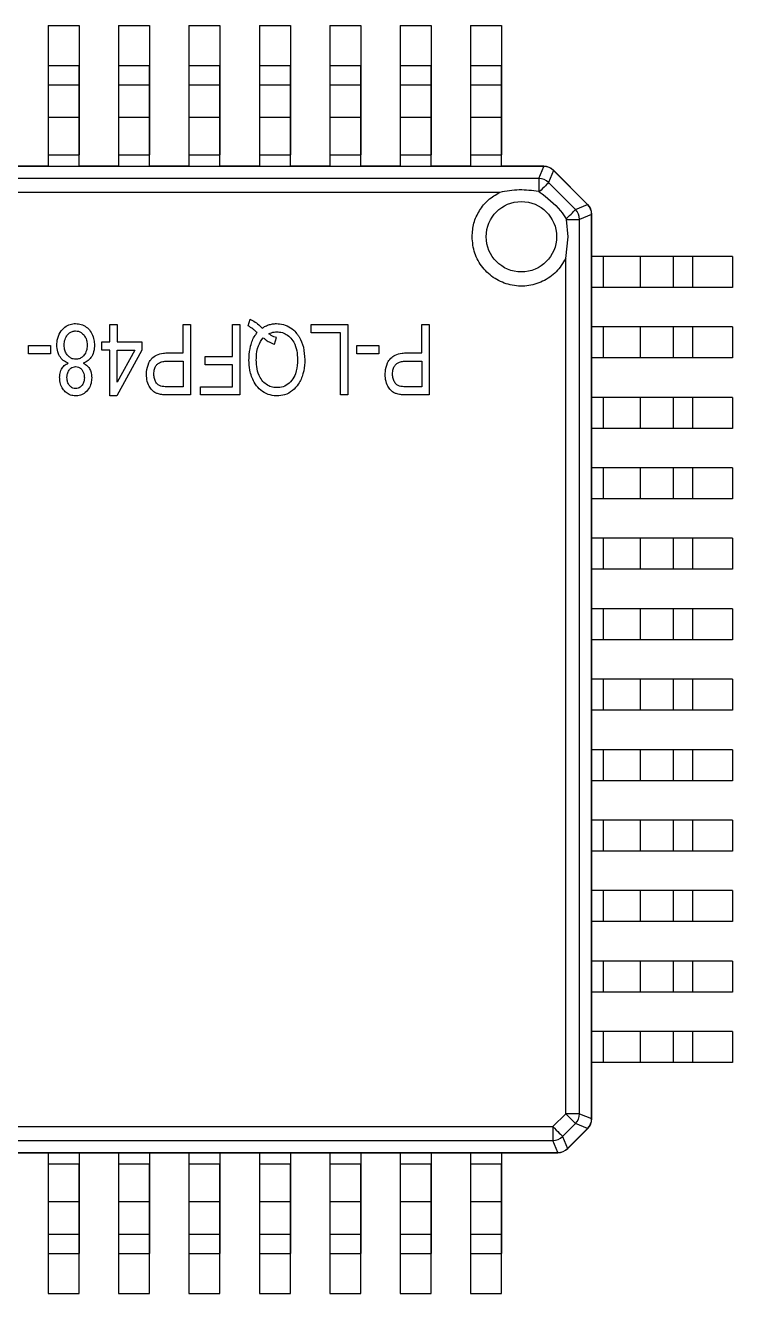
# Paper-space layout 'Layout1' of a CAD drawing. Header units: millimetres. Extents: x 0 to 841, y 0 to 594.
# Drawn here: x 253.49 to 263.53, y 484.4 to 502.4 of the extents above; entities that cross this region are included whole.
import ezdxf

# ---------------------------------------------------------------- set-up
doc = ezdxf.new("R2010")
doc.units = ezdxf.units.MM
doc.layers.get('0').update_dxf_attribs({"lineweight": 50})

psp = doc.layouts.get("Layout1")

# ---------------------------------------------------------------- linework, layer by layer
at = {"color": 18, "linetype": 'Continuous', "lineweight": 25, "true_color": 0x000000}
for p, q in [((253.814, 502.399), (254.254, 502.399)), ((253.814, 502.399), (253.814, 501.828)), ((254.254, 502.399), (254.254, 501.828)), ((254.814, 502.399), (255.254, 502.399)), ((254.814, 502.399), (254.814, 501.828)), ((255.254, 502.399), (255.254, 501.828)), ((255.814, 502.399), (256.254, 502.399)), ((255.814, 502.399), (255.814, 501.828)), ((256.254, 502.399), (256.254, 501.828)), ((256.814, 502.399), (257.254, 502.399)), ((256.814, 502.399), (256.814, 501.828)), ((257.254, 502.399), (257.254, 501.828)), ((257.814, 502.399), (258.254, 502.399)), ((257.814, 502.399), (257.814, 501.828)), ((258.254, 502.399), (258.254, 501.828)), ((258.814, 502.399), (259.254, 502.399)), ((258.814, 502.399), (258.814, 501.828)), ((259.254, 502.399), (259.254, 501.828)), ((259.814, 502.399), (260.254, 502.399)), ((259.814, 502.399), (259.814, 501.828)), ((260.254, 502.399), (260.254, 501.828)), ((253.814, 501.828), (254.254, 501.828)), ((253.814, 501.828), (253.814, 501.555)), ((254.254, 501.828), (254.254, 501.555)), ((254.254, 501.299), (254.254, 501.828)), ((254.814, 501.828), (255.254, 501.828)), ((254.814, 501.828), (254.814, 501.555)), ((255.254, 501.828), (255.254, 501.555)), ((255.254, 501.299), (255.254, 501.828)), ((255.814, 501.828), (256.254, 501.828)), ((255.814, 501.828), (255.814, 501.555)), ((256.254, 501.828), (256.254, 501.555)), ((256.254, 501.299), (256.254, 501.828)), ((256.814, 501.828), (257.254, 501.828)), ((256.814, 501.828), (256.814, 501.555)), ((257.254, 501.828), (257.254, 501.555)), ((257.254, 501.299), (257.254, 501.828)), ((257.814, 501.828), (258.254, 501.828)), ((257.814, 501.828), (257.814, 501.555)), ((258.254, 501.828), (258.254, 501.555)), ((258.254, 501.299), (258.254, 501.828)), ((258.814, 501.828), (259.254, 501.828)), ((258.814, 501.828), (258.814, 501.555)), ((259.254, 501.828), (259.254, 501.555)), ((259.254, 501.299), (259.254, 501.828)), ((259.814, 501.828), (260.254, 501.828)), ((259.814, 501.828), (259.814, 501.555)), ((260.254, 501.828), (260.254, 501.555)), ((260.254, 501.299), (260.254, 501.828)), ((253.814, 501.555), (254.254, 501.555)), ((253.814, 501.555), (253.814, 501.091)), ((254.254, 501.555), (254.254, 501.091)), ((254.814, 501.555), (255.254, 501.555)), ((254.814, 501.555), (254.814, 501.091)), ((255.254, 501.555), (255.254, 501.091)), ((255.814, 501.555), (256.254, 501.555)), ((255.814, 501.555), (255.814, 501.091)), ((256.254, 501.555), (256.254, 501.091)), ((256.814, 501.555), (257.254, 501.555)), ((256.814, 501.555), (256.814, 501.091)), ((257.254, 501.555), (257.254, 501.091)), ((257.814, 501.555), (258.254, 501.555)), ((257.814, 501.555), (257.814, 501.091)), ((258.254, 501.555), (258.254, 501.091)), ((258.814, 501.555), (259.254, 501.555)), ((258.814, 501.555), (258.814, 501.091)), ((259.254, 501.555), (259.254, 501.091)), ((259.814, 501.555), (260.254, 501.555)), ((259.814, 501.555), (259.814, 501.091)), ((260.254, 501.555), (260.254, 501.091)), ((254.254, 500.835), (254.254, 501.299)), ((255.254, 500.835), (255.254, 501.299)), ((256.254, 500.835), (256.254, 501.299)), ((257.254, 500.835), (257.254, 501.299)), ((258.254, 500.835), (258.254, 501.299)), ((259.254, 500.835), (259.254, 501.299)), ((260.254, 500.835), (260.254, 501.299)), ((253.814, 501.091), (253.814, 500.561)), ((254.254, 501.091), (253.814, 501.091)), ((254.254, 501.091), (254.254, 500.561)), ((254.814, 501.091), (254.814, 500.561)), ((255.254, 501.091), (254.814, 501.091)), ((255.254, 501.091), (255.254, 500.561)), ((255.814, 501.091), (255.814, 500.561)), ((256.254, 501.091), (255.814, 501.091)), ((256.254, 501.091), (256.254, 500.561)), ((256.814, 501.091), (256.814, 500.561)), ((257.254, 501.091), (256.814, 501.091)), ((257.254, 501.091), (257.254, 500.561)), ((257.814, 501.091), (257.814, 500.561)), ((258.254, 501.091), (257.814, 501.091)), ((258.254, 501.091), (258.254, 500.561)), ((258.814, 501.091), (258.814, 500.561)), ((259.254, 501.091), (258.814, 501.091)), ((259.254, 501.091), (259.254, 500.561)), ((259.814, 501.091), (259.814, 500.561)), ((260.254, 501.091), (259.814, 501.091)), ((260.254, 501.091), (260.254, 500.561)), ((254.254, 500.561), (254.254, 500.835)), ((255.254, 500.561), (255.254, 500.835)), ((256.254, 500.561), (256.254, 500.835)), ((257.254, 500.561), (257.254, 500.835)), ((258.254, 500.561), (258.254, 500.835)), ((259.254, 500.561), (259.254, 500.835)), ((260.254, 500.561), (260.254, 500.835)), ((253.814, 500.561), (254.254, 500.561)), ((253.814, 500.561), (253.814, 500.398)), ((254.254, 500.398), (254.254, 500.561)), ((254.814, 500.561), (254.814, 500.398)), ((254.814, 500.561), (255.254, 500.561)), ((255.254, 500.398), (255.254, 500.561)), ((255.814, 500.561), (255.814, 500.398)), ((255.814, 500.561), (256.254, 500.561)), ((256.254, 500.398), (256.254, 500.561)), ((256.814, 500.561), (256.814, 500.398)), ((256.814, 500.561), (257.254, 500.561)), ((257.254, 500.398), (257.254, 500.561)), ((257.814, 500.561), (257.814, 500.398)), ((257.814, 500.561), (258.254, 500.561)), ((258.254, 500.398), (258.254, 500.561)), ((258.814, 500.561), (258.814, 500.398)), ((258.814, 500.561), (259.254, 500.561)), ((259.254, 500.398), (259.254, 500.561)), ((259.814, 500.561), (260.254, 500.561)), ((259.814, 500.561), (259.814, 500.398)), ((260.254, 500.398), (260.254, 500.561)), ((260.851, 500.396), (248.017, 500.396)), ((260.78, 500.226), (248.087, 500.226)), ((253.814, 500.399), (253.254, 500.399)), ((254.254, 500.398), (253.814, 500.398)), ((254.254, 500.399), (254.254, 500.398)), ((254.814, 500.399), (254.254, 500.399)), ((255.254, 500.398), (254.814, 500.398)), ((255.254, 500.399), (255.254, 500.398)), ((255.814, 500.399), (255.254, 500.399)), ((256.254, 500.398), (255.814, 500.398)), ((256.254, 500.399), (256.254, 500.398)), ((256.814, 500.399), (256.254, 500.399)), ((257.254, 500.398), (256.814, 500.398)), ((257.254, 500.399), (257.254, 500.398)), ((257.814, 500.399), (257.254, 500.399)), ((258.254, 500.398), (257.814, 500.398)), ((258.254, 500.399), (258.254, 500.398)), ((258.814, 500.399), (258.254, 500.399)), ((259.254, 500.398), (258.814, 500.398)), ((259.254, 500.399), (259.254, 500.398)), ((259.814, 500.399), (259.254, 500.399)), ((260.254, 500.398), (259.814, 500.398)), ((260.254, 500.399), (260.254, 500.398)), ((260.851, 500.399), (260.254, 500.399)), ((260.78, 500.226), (260.851, 500.396)), ((260.78, 500.226), (260.78, 500.041)), ((260.851, 500.396), (260.851, 500.399)), ((260.991, 500.338), (260.92, 500.168)), ((260.991, 500.338), (261.474, 499.856)), ((261.475, 499.857), (260.993, 500.34)), ((260.92, 500.168), (261.303, 499.785)), ((260.227, 500.028), (248.087, 500.028)), ((261.303, 499.785), (261.474, 499.856)), ((261.531, 499.716), (261.361, 499.645)), ((261.531, 486.882), (261.531, 499.716)), ((261.534, 499.716), (261.531, 499.716)), ((261.534, 499.119), (261.534, 499.716)), ((261.199, 499.399), (261.176, 499.645)), ((261.176, 499.645), (261.361, 499.645)), ((261.361, 486.952), (261.361, 499.645)), ((261.163, 499.092), (261.199, 499.399)), ((261.163, 486.952), (261.163, 499.092)), ((261.533, 498.679), (261.533, 499.119)), ((261.696, 499.119), (261.533, 499.119)), ((261.696, 499.119), (261.696, 498.679)), ((262.226, 499.119), (261.696, 499.119)), ((262.226, 498.679), (262.226, 499.119)), ((262.69, 499.119), (262.226, 499.119)), ((262.69, 499.119), (262.69, 498.679)), ((262.964, 499.119), (262.69, 499.119)), ((262.964, 499.119), (262.964, 498.679)), ((263.534, 499.119), (262.964, 499.119)), ((263.534, 499.119), (263.534, 498.679)), ((261.696, 498.679), (261.533, 498.679)), ((261.534, 498.119), (261.534, 498.679)), ((262.226, 498.679), (261.696, 498.679)), ((262.69, 498.679), (262.226, 498.679)), ((262.964, 498.679), (262.69, 498.679)), ((263.534, 498.679), (262.964, 498.679)), ((254.692, 498.153), (254.796, 498.153)), ((254.692, 497.906), (254.692, 498.153)), ((254.796, 498.153), (254.796, 497.906)), ((255.731, 498.153), (255.835, 498.153)), ((255.731, 497.75), (255.731, 498.153)), ((255.835, 498.153), (255.835, 497.153)), ((256.433, 498.153), (256.536, 498.153)), ((256.433, 497.698), (256.433, 498.153)), ((256.536, 498.153), (256.536, 497.153)), ((256.655, 498.133), (256.681, 498.231)), ((257.549, 498.153), (258.069, 498.153)), ((257.549, 498.036), (257.549, 498.153)), ((258.069, 498.153), (258.069, 497.153)), ((259.121, 498.153), (259.225, 498.153)), ((259.121, 497.75), (259.121, 498.153)), ((259.225, 498.153), (259.225, 497.153)), ((261.533, 497.679), (261.533, 498.119)), ((261.696, 498.119), (261.533, 498.119)), ((261.696, 498.119), (261.696, 497.679)), ((262.226, 498.119), (261.696, 498.119)), ((262.226, 497.679), (262.226, 498.119)), ((262.69, 498.119), (262.226, 498.119)), ((262.69, 498.119), (262.69, 497.679)), ((262.964, 498.119), (262.69, 498.119)), ((262.964, 498.119), (262.964, 497.679)), ((263.534, 498.119), (262.964, 498.119)), ((263.534, 498.119), (263.534, 497.679)), ((254.575, 497.906), (254.692, 497.906)), ((254.575, 497.789), (254.575, 497.906)), ((254.796, 497.906), (255.147, 497.906)), ((255.147, 497.906), (255.147, 497.789)), ((257.031, 497.872), (257.059, 497.967)), ((257.965, 498.036), (257.549, 498.036)), ((257.965, 497.153), (257.965, 498.036)), ((253.536, 497.854), (253.848, 497.854)), ((253.536, 497.737), (253.536, 497.854)), ((253.848, 497.737), (253.536, 497.737)), ((253.848, 497.854), (253.848, 497.737)), ((254.692, 497.789), (254.575, 497.789)), ((254.692, 497.14), (254.692, 497.789)), ((255.147, 497.789), (254.79, 497.14)), ((255.044, 497.789), (254.796, 497.337)), ((254.796, 497.337), (254.796, 497.789)), ((254.796, 497.789), (255.044, 497.789)), ((255.52, 497.75), (255.731, 497.75)), ((258.199, 497.854), (258.511, 497.854)), ((258.199, 497.737), (258.199, 497.854)), ((258.511, 497.737), (258.199, 497.737)), ((258.511, 497.854), (258.511, 497.737)), ((258.91, 497.75), (259.121, 497.75)), ((255.514, 497.633), (255.731, 497.633)), ((255.731, 497.633), (255.731, 497.27)), ((256.043, 497.698), (256.433, 497.698)), ((256.043, 497.581), (256.043, 497.698)), ((256.433, 497.581), (256.043, 497.581)), ((256.433, 497.27), (256.433, 497.581)), ((258.903, 497.633), (259.121, 497.633)), ((259.121, 497.633), (259.121, 497.27)), ((261.696, 497.679), (261.533, 497.679)), ((261.534, 497.119), (261.534, 497.679)), ((262.226, 497.679), (261.696, 497.679)), ((262.69, 497.679), (262.226, 497.679)), ((262.964, 497.679), (262.69, 497.679)), ((263.534, 497.679), (262.964, 497.679)), ((255.731, 497.27), (255.516, 497.27)), ((255.978, 497.27), (256.433, 497.27)), ((255.978, 497.153), (255.978, 497.27)), ((259.121, 497.27), (258.905, 497.27)), ((254.79, 497.14), (254.692, 497.14)), ((255.835, 497.153), (255.527, 497.153)), ((256.536, 497.153), (255.978, 497.153)), ((258.069, 497.153), (257.965, 497.153)), ((259.225, 497.153), (258.917, 497.153)), ((261.533, 496.679), (261.533, 497.119)), ((261.696, 497.119), (261.533, 497.119)), ((261.696, 497.119), (261.696, 496.679)), ((262.226, 497.119), (261.696, 497.119)), ((262.226, 496.679), (262.226, 497.119)), ((262.69, 497.119), (262.226, 497.119)), ((262.69, 497.119), (262.69, 496.679)), ((262.964, 497.119), (262.69, 497.119)), ((262.964, 497.119), (262.964, 496.679)), ((263.534, 497.119), (262.964, 497.119)), ((263.534, 497.119), (263.534, 496.679)), ((261.696, 496.679), (261.533, 496.679)), ((261.534, 496.119), (261.534, 496.679)), ((262.226, 496.679), (261.696, 496.679)), ((262.69, 496.679), (262.226, 496.679)), ((262.964, 496.679), (262.69, 496.679)), ((263.534, 496.679), (262.964, 496.679)), ((261.533, 495.679), (261.533, 496.119)), ((261.696, 496.119), (261.533, 496.119)), ((261.696, 496.119), (261.696, 495.679)), ((262.226, 496.119), (261.696, 496.119)), ((262.226, 495.679), (262.226, 496.119)), ((262.69, 496.119), (262.226, 496.119)), ((262.69, 496.119), (262.69, 495.679)), ((262.964, 496.119), (262.69, 496.119)), ((262.964, 496.119), (262.964, 495.679)), ((263.534, 496.119), (262.964, 496.119)), ((263.534, 496.119), (263.534, 495.679)), ((261.696, 495.679), (261.533, 495.679)), ((261.534, 495.119), (261.534, 495.679)), ((262.226, 495.679), (261.696, 495.679)), ((262.69, 495.679), (262.226, 495.679)), ((262.964, 495.679), (262.69, 495.679)), ((263.534, 495.679), (262.964, 495.679)), ((261.533, 494.679), (261.533, 495.119)), ((261.696, 495.119), (261.533, 495.119)), ((261.696, 495.119), (261.696, 494.679)), ((262.226, 495.119), (261.696, 495.119)), ((262.226, 494.679), (262.226, 495.119)), ((262.69, 495.119), (262.226, 495.119)), ((262.69, 495.119), (262.69, 494.679)), ((262.964, 495.119), (262.69, 495.119)), ((262.964, 495.119), (262.964, 494.679)), ((263.534, 495.119), (262.964, 495.119)), ((263.534, 495.119), (263.534, 494.679)), ((261.696, 494.679), (261.533, 494.679)), ((261.534, 494.119), (261.534, 494.679)), ((262.226, 494.679), (261.696, 494.679)), ((262.69, 494.679), (262.226, 494.679)), ((262.964, 494.679), (262.69, 494.679)), ((263.534, 494.679), (262.964, 494.679)), ((261.533, 493.679), (261.533, 494.119)), ((261.696, 494.119), (261.533, 494.119)), ((261.696, 494.119), (261.696, 493.679)), ((262.226, 494.119), (261.696, 494.119)), ((262.226, 493.679), (262.226, 494.119)), ((262.69, 494.119), (262.226, 494.119)), ((262.69, 494.119), (262.69, 493.679)), ((262.964, 494.119), (262.69, 494.119)), ((262.964, 494.119), (262.964, 493.679)), ((263.534, 494.119), (262.964, 494.119)), ((263.534, 494.119), (263.534, 493.679)), ((261.696, 493.679), (261.533, 493.679)), ((261.534, 493.119), (261.534, 493.679)), ((262.226, 493.679), (261.696, 493.679)), ((262.69, 493.679), (262.226, 493.679)), ((262.964, 493.679), (262.69, 493.679)), ((263.534, 493.679), (262.964, 493.679)), ((261.533, 492.679), (261.533, 493.119)), ((261.696, 493.119), (261.533, 493.119)), ((261.696, 493.119), (261.696, 492.679)), ((262.226, 493.119), (261.696, 493.119)), ((262.226, 492.679), (262.226, 493.119)), ((262.69, 493.119), (262.226, 493.119)), ((262.69, 493.119), (262.69, 492.679)), ((262.964, 493.119), (262.69, 493.119)), ((262.964, 493.119), (262.964, 492.679)), ((263.534, 493.119), (262.964, 493.119)), ((263.534, 493.119), (263.534, 492.679)), ((261.696, 492.679), (261.533, 492.679)), ((261.534, 492.119), (261.534, 492.679)), ((262.226, 492.679), (261.696, 492.679)), ((262.69, 492.679), (262.226, 492.679)), ((262.964, 492.679), (262.69, 492.679)), ((263.534, 492.679), (262.964, 492.679)), ((261.533, 491.679), (261.533, 492.119)), ((261.696, 492.119), (261.533, 492.119)), ((261.696, 492.119), (261.696, 491.679)), ((262.226, 492.119), (261.696, 492.119)), ((262.226, 491.679), (262.226, 492.119)), ((262.69, 492.119), (262.226, 492.119)), ((262.69, 492.119), (262.69, 491.679)), ((262.964, 492.119), (262.69, 492.119)), ((262.964, 492.119), (262.964, 491.679)), ((263.534, 492.119), (262.964, 492.119)), ((263.534, 492.119), (263.534, 491.679)), ((261.696, 491.679), (261.533, 491.679)), ((261.534, 491.119), (261.534, 491.679)), ((262.226, 491.679), (261.696, 491.679)), ((262.69, 491.679), (262.226, 491.679)), ((262.964, 491.679), (262.69, 491.679)), ((263.534, 491.679), (262.964, 491.679)), ((261.533, 490.679), (261.533, 491.119)), ((261.696, 491.119), (261.533, 491.119)), ((261.696, 491.119), (261.696, 490.679)), ((262.226, 491.119), (261.696, 491.119)), ((262.226, 490.679), (262.226, 491.119)), ((262.69, 491.119), (262.226, 491.119)), ((262.69, 491.119), (262.69, 490.679)), ((262.964, 491.119), (262.69, 491.119)), ((262.964, 491.119), (262.964, 490.679)), ((263.534, 491.119), (262.964, 491.119)), ((263.534, 491.119), (263.534, 490.679)), ((261.696, 490.679), (261.533, 490.679)), ((261.534, 490.119), (261.534, 490.679)), ((262.226, 490.679), (261.696, 490.679)), ((262.69, 490.679), (262.226, 490.679)), ((262.964, 490.679), (262.69, 490.679)), ((263.534, 490.679), (262.964, 490.679)), ((261.533, 489.679), (261.533, 490.119)), ((261.696, 490.119), (261.533, 490.119)), ((261.696, 490.119), (261.696, 489.679)), ((262.226, 490.119), (261.696, 490.119)), ((262.226, 489.679), (262.226, 490.119)), ((262.69, 490.119), (262.226, 490.119)), ((262.69, 490.119), (262.69, 489.679)), ((262.964, 490.119), (262.69, 490.119)), ((262.964, 490.119), (262.964, 489.679)), ((263.534, 490.119), (262.964, 490.119)), ((263.534, 490.119), (263.534, 489.679)), ((261.696, 489.679), (261.533, 489.679)), ((261.534, 489.119), (261.534, 489.679)), ((262.226, 489.679), (261.696, 489.679)), ((262.69, 489.679), (262.226, 489.679)), ((262.964, 489.679), (262.69, 489.679)), ((263.534, 489.679), (262.964, 489.679)), ((261.533, 488.679), (261.533, 489.119)), ((261.696, 489.119), (261.533, 489.119)), ((261.696, 489.119), (261.696, 488.679)), ((262.226, 489.119), (261.696, 489.119)), ((262.226, 488.679), (262.226, 489.119)), ((262.69, 489.119), (262.226, 489.119)), ((262.69, 489.119), (262.69, 488.679)), ((262.964, 489.119), (262.69, 489.119)), ((262.964, 489.119), (262.964, 488.679)), ((263.534, 489.119), (262.964, 489.119)), ((263.534, 489.119), (263.534, 488.679)), ((261.696, 488.679), (261.533, 488.679)), ((261.534, 488.119), (261.534, 488.679)), ((262.226, 488.679), (261.696, 488.679)), ((262.69, 488.679), (262.226, 488.679)), ((262.964, 488.679), (262.69, 488.679)), ((263.534, 488.679), (262.964, 488.679)), ((261.533, 487.679), (261.533, 488.119)), ((261.696, 488.119), (261.533, 488.119)), ((261.696, 488.119), (261.696, 487.679)), ((262.226, 488.119), (261.696, 488.119)), ((262.226, 487.679), (262.226, 488.119)), ((262.69, 488.119), (262.226, 488.119)), ((262.69, 488.119), (262.69, 487.679)), ((262.964, 488.119), (262.69, 488.119)), ((262.964, 488.119), (262.964, 487.679)), ((263.534, 488.119), (262.964, 488.119)), ((263.534, 488.119), (263.534, 487.679)), ((261.696, 487.679), (261.533, 487.679)), ((261.534, 486.882), (261.534, 487.679)), ((262.226, 487.679), (261.696, 487.679)), ((262.69, 487.679), (262.226, 487.679)), ((262.964, 487.679), (262.69, 487.679)), ((263.534, 487.679), (262.964, 487.679)), ((261.163, 486.952), (260.98, 486.769)), ((261.361, 486.952), (261.163, 486.952)), ((261.361, 486.952), (261.531, 486.882)), ((248.087, 486.769), (260.98, 486.769)), ((260.98, 486.769), (260.98, 486.572)), ((261.303, 486.813), (261.12, 486.63)), ((261.474, 486.742), (261.191, 486.459)), ((261.193, 486.457), (261.475, 486.74)), ((261.474, 486.742), (261.303, 486.813)), ((261.531, 486.882), (261.534, 486.882)), ((248.087, 486.572), (260.98, 486.572)), ((261.051, 486.401), (260.98, 486.572)), ((261.12, 486.63), (261.191, 486.459)), ((248.017, 486.401), (261.051, 486.401)), ((253.254, 486.399), (253.814, 486.399)), ((253.814, 486.399), (254.254, 486.399)), ((253.814, 486.399), (253.814, 486.236)), ((254.254, 486.399), (254.814, 486.399)), ((254.254, 486.399), (254.254, 486.399)), ((254.254, 486.399), (254.254, 486.236)), ((254.814, 486.399), (255.254, 486.399)), ((254.814, 486.399), (254.814, 486.236)), ((255.254, 486.399), (255.814, 486.399)), ((255.254, 486.399), (255.254, 486.399)), ((255.254, 486.399), (255.254, 486.236)), ((255.814, 486.399), (256.254, 486.399)), ((255.814, 486.399), (255.814, 486.236)), ((256.254, 486.399), (256.814, 486.399)), ((256.254, 486.399), (256.254, 486.399)), ((256.254, 486.399), (256.254, 486.236)), ((256.814, 486.399), (257.254, 486.399)), ((256.814, 486.399), (256.814, 486.236)), ((257.254, 486.399), (257.814, 486.399)), ((257.254, 486.399), (257.254, 486.399)), ((257.254, 486.399), (257.254, 486.236)), ((257.814, 486.399), (258.254, 486.399)), ((257.814, 486.399), (257.814, 486.236)), ((258.254, 486.399), (258.814, 486.399)), ((258.254, 486.399), (258.254, 486.399)), ((258.254, 486.399), (258.254, 486.236)), ((258.814, 486.399), (259.254, 486.399)), ((258.814, 486.399), (258.814, 486.236)), ((259.254, 486.399), (259.814, 486.399)), ((259.254, 486.399), (259.254, 486.399)), ((259.254, 486.399), (259.254, 486.236)), ((259.814, 486.399), (260.254, 486.399)), ((259.814, 486.399), (259.814, 486.236)), ((260.254, 486.399), (261.051, 486.399)), ((260.254, 486.399), (260.254, 486.399)), ((260.254, 486.399), (260.254, 486.236)), ((261.051, 486.399), (261.051, 486.401)), ((254.254, 486.236), (253.814, 486.236)), ((253.814, 486.236), (253.814, 485.706)), ((254.254, 485.962), (254.254, 486.236)), ((254.254, 486.236), (254.254, 485.706)), ((255.254, 486.236), (254.814, 486.236)), ((254.814, 486.236), (254.814, 485.706)), ((255.254, 485.962), (255.254, 486.236)), ((255.254, 486.236), (255.254, 485.706)), ((255.814, 486.236), (255.814, 485.706)), ((256.254, 486.236), (255.814, 486.236)), ((256.254, 485.962), (256.254, 486.236)), ((256.254, 486.236), (256.254, 485.706)), ((256.814, 486.236), (256.814, 485.706)), ((257.254, 486.236), (256.814, 486.236)), ((257.254, 485.962), (257.254, 486.236)), ((257.254, 486.236), (257.254, 485.706)), ((257.814, 486.236), (257.814, 485.706)), ((258.254, 486.236), (257.814, 486.236)), ((258.254, 485.962), (258.254, 486.236)), ((258.254, 486.236), (258.254, 485.706)), ((258.814, 486.236), (258.814, 485.706)), ((259.254, 486.236), (258.814, 486.236)), ((259.254, 485.962), (259.254, 486.236)), ((259.254, 486.236), (259.254, 485.706)), ((259.814, 486.236), (259.814, 485.706)), ((260.254, 486.236), (259.814, 486.236)), ((260.254, 485.962), (260.254, 486.236)), ((260.254, 486.236), (260.254, 485.706)), ((254.254, 485.499), (254.254, 485.962)), ((255.254, 485.499), (255.254, 485.962)), ((256.254, 485.499), (256.254, 485.962)), ((257.254, 485.499), (257.254, 485.962)), ((258.254, 485.499), (258.254, 485.962)), ((259.254, 485.499), (259.254, 485.962)), ((260.254, 485.499), (260.254, 485.962)), ((253.814, 485.706), (254.254, 485.706)), ((253.814, 485.706), (253.814, 485.243)), ((254.254, 485.706), (254.254, 485.243)), ((254.814, 485.706), (255.254, 485.706)), ((254.814, 485.706), (254.814, 485.243)), ((255.254, 485.706), (255.254, 485.243)), ((255.814, 485.706), (256.254, 485.706)), ((255.814, 485.706), (255.814, 485.243)), ((256.254, 485.706), (256.254, 485.243)), ((256.814, 485.706), (257.254, 485.706)), ((256.814, 485.706), (256.814, 485.243)), ((257.254, 485.706), (257.254, 485.243)), ((257.814, 485.706), (258.254, 485.706)), ((257.814, 485.706), (257.814, 485.243)), ((258.254, 485.706), (258.254, 485.243)), ((258.814, 485.706), (259.254, 485.706)), ((258.814, 485.706), (258.814, 485.243)), ((259.254, 485.706), (259.254, 485.243)), ((259.814, 485.706), (260.254, 485.706)), ((259.814, 485.706), (259.814, 485.243)), ((260.254, 485.706), (260.254, 485.243)), ((254.254, 484.969), (254.254, 485.499)), ((255.254, 484.969), (255.254, 485.499)), ((256.254, 484.969), (256.254, 485.499)), ((257.254, 484.969), (257.254, 485.499)), ((258.254, 484.969), (258.254, 485.499)), ((259.254, 484.969), (259.254, 485.499)), ((260.254, 484.969), (260.254, 485.499)), ((253.814, 485.243), (254.254, 485.243)), ((253.814, 485.243), (253.814, 484.969)), ((254.254, 485.243), (254.254, 484.969)), ((254.814, 485.243), (255.254, 485.243)), ((254.814, 485.243), (254.814, 484.969)), ((255.254, 485.243), (255.254, 484.969)), ((255.814, 485.243), (256.254, 485.243)), ((255.814, 485.243), (255.814, 484.969)), ((256.254, 485.243), (256.254, 484.969)), ((256.814, 485.243), (257.254, 485.243)), ((256.814, 485.243), (256.814, 484.969)), ((257.254, 485.243), (257.254, 484.969)), ((257.814, 485.243), (258.254, 485.243)), ((257.814, 485.243), (257.814, 484.969)), ((258.254, 485.243), (258.254, 484.969)), ((258.814, 485.243), (259.254, 485.243)), ((258.814, 485.243), (258.814, 484.969)), ((259.254, 485.243), (259.254, 484.969)), ((259.814, 485.243), (260.254, 485.243)), ((259.814, 485.243), (259.814, 484.969)), ((260.254, 485.243), (260.254, 484.969)), ((253.814, 484.969), (254.254, 484.969)), ((253.814, 484.969), (253.814, 484.399)), ((254.254, 484.399), (254.254, 484.969)), ((254.814, 484.969), (255.254, 484.969)), ((254.814, 484.969), (254.814, 484.399)), ((255.254, 484.399), (255.254, 484.969)), ((255.814, 484.969), (256.254, 484.969)), ((255.814, 484.969), (255.814, 484.399)), ((256.254, 484.399), (256.254, 484.969)), ((256.814, 484.969), (257.254, 484.969)), ((256.814, 484.969), (256.814, 484.399)), ((257.254, 484.399), (257.254, 484.969)), ((257.814, 484.969), (258.254, 484.969)), ((257.814, 484.969), (257.814, 484.399)), ((258.254, 484.399), (258.254, 484.969)), ((258.814, 484.969), (259.254, 484.969)), ((258.814, 484.969), (258.814, 484.399)), ((259.254, 484.399), (259.254, 484.969)), ((259.814, 484.969), (260.254, 484.969)), ((259.814, 484.969), (259.814, 484.399)), ((260.254, 484.399), (260.254, 484.969)), ((253.814, 484.399), (254.254, 484.399)), ((254.814, 484.399), (255.254, 484.399)), ((255.814, 484.399), (256.254, 484.399)), ((256.814, 484.399), (257.254, 484.399)), ((257.814, 484.399), (258.254, 484.399)), ((258.814, 484.399), (259.254, 484.399)), ((259.814, 484.399), (260.254, 484.399))]:
    psp.add_line(p, q, dxfattribs=at)
at = {"color": 18, "linetype": 'Continuous', "lineweight": 25, "true_color": 0x000000, "flags": 128}
for points in [[(260.92, 500.168), (260.914, 500.162), (260.905, 500.152), (260.892, 500.139), (260.876, 500.123), (260.857, 500.104), (260.836, 500.083), (260.813, 500.061), (260.789, 500.037)], [(261.172, 499.654), (261.196, 499.678), (261.218, 499.7), (261.239, 499.721), (261.258, 499.74), (261.275, 499.757), (261.288, 499.77), (261.297, 499.779), (261.303, 499.785)], [(261.303, 486.813), (261.297, 486.819), (261.287, 486.829), (261.273, 486.843), (261.255, 486.86), (261.235, 486.881), (261.212, 486.903), (261.188, 486.927), (261.163, 486.952)], [(260.98, 486.769), (261.005, 486.745), (261.029, 486.72), (261.052, 486.698), (261.072, 486.678), (261.09, 486.66), (261.104, 486.646), (261.114, 486.636), (261.12, 486.63)]]:
    psp.add_lwpolyline(points, dxfattribs=at)
at = {"color": 18, "linetype": 'Continuous', "lineweight": 25, "true_color": 0x000000}
psp.add_circle((260.534, 499.399), 0.5, dxfattribs=at)
for centre, radius, start, end in [((260.778, 500.023), 0.203, 45.6062, 89.3939), ((260.851, 500.199), 0.2, 45, 90), ((260.851, 500.199), 0.2, 45, 90), ((260.849, 500.194), 0.203, 45.5995, 89.4006), ((261.07, 500.262), 0.11, 134.5931, 135.8904), ((261.158, 499.643), 0.203, 0.5922, 44.4033), ((261.426, 499.905), 0.0686, 314.1984, 316.2851), ((261.329, 499.714), 0.203, 0.5947, 44.4052), ((261.334, 499.716), 0.2, 0, 45), ((261.334, 499.716), 0.2, 0, 45), ((261.158, 486.954), 0.203, 315.5948, 359.4053), ((261.329, 486.884), 0.203, 315.5967, 359.4078), ((261.447, 486.714), 0.0382, 43.1361, 46.8639), ((261.334, 486.882), 0.2, 315, 0), ((261.334, 486.882), 0.2, 315, 0), ((260.978, 486.775), 0.203, 270.6237, 314.3762), ((261.049, 486.604), 0.203, 270.5973, 314.3939), ((261.051, 486.599), 0.2, 270, 315), ((261.051, 486.599), 0.2, 270, 315), ((261.217, 486.484), 0.0362, 223.0304, 226.9696)]:
    psp.add_arc(centre, radius, start, end, dxfattribs=at)
for points, knots in [([(260.78, 500.041), (260.688, 500.053), (260.503, 500.077), (260.32, 500.045), (260.227, 500.028)], [0, 0, 0, 0, 0.498624, 1, 1, 1, 1]), ([(260.78, 500.041), (260.783, 500.04), (260.786, 500.039), (260.789, 500.037), (260.789, 500.037)], [0, 0, 0, 0, 0.842493, 1, 1, 1, 1]), ([(259.834, 499.399), (259.839, 499.464), (259.849, 499.594), (259.934, 499.774), (260.057, 499.929), (260.171, 499.995), (260.227, 500.028)], [0, 0, 0, 0, 0.249217, 0.499931, 0.749214, 1, 1, 1, 1]), ([(260.789, 500.037), (260.897, 499.954), (261.042, 499.841), (261.146, 499.692), (261.172, 499.654)], [0, 0, 0, 0, 0.744179, 1, 1, 1, 1]), ([(261.172, 499.654), (261.173, 499.652), (261.175, 499.649), (261.176, 499.646), (261.176, 499.645)], [0, 0, 0, 0, 0.841471, 1, 1, 1, 1]), ([(261.163, 499.092), (261.123, 499.025), (261.041, 498.89), (260.84, 498.756), (260.612, 498.687), (260.374, 498.705), (260.152, 498.793), (259.978, 498.955), (259.855, 499.163), (259.841, 499.32), (259.834, 499.399)], [0, 0, 0, 0, 0.124845, 0.249984, 0.374695, 0.499979, 0.624699, 0.749978, 0.874842, 1, 1, 1, 1]), ([(253.939, 497.863), (253.939, 497.876), (253.941, 497.928), (253.963, 498.017), (254.027, 498.101), (254.104, 498.152), (254.165, 498.165), (254.198, 498.166), (254.205, 498.166)], [0, 0, 0, 0, 0.089086, 0.350534, 0.595141, 0.775633, 0.956361, 1, 1, 1, 1]), ([(253.939, 497.863), (253.939, 497.876), (253.941, 497.928), (253.963, 498.017), (254.027, 498.101), (254.104, 498.152), (254.165, 498.165), (254.198, 498.166), (254.205, 498.166)], [0, 0, 0, 0, 0.089086, 0.350534, 0.595141, 0.775633, 0.956361, 1, 1, 1, 1]), ([(254.043, 497.863), (254.043, 497.876), (254.045, 497.916), (254.063, 497.975), (254.103, 498.025), (254.147, 498.054), (254.182, 498.062), (254.202, 498.062), (254.205, 498.062)], [0, 0, 0, 0, 0.140132, 0.421754, 0.628705, 0.797676, 0.966809, 1, 1, 1, 1]), ([(254.205, 498.166), (254.218, 498.165), (254.258, 498.164), (254.324, 498.143), (254.39, 498.093), (254.441, 498.022), (254.468, 497.94), (254.471, 497.884), (254.472, 497.859)], [0, 0, 0, 0, 0.088126, 0.26613, 0.442312, 0.629128, 0.835573, 1, 1, 1, 1]), ([(254.205, 498.062), (254.218, 498.061), (254.245, 498.059), (254.288, 498.039), (254.327, 498.002), (254.357, 497.948), (254.367, 497.898), (254.367, 497.867), (254.368, 497.859)], [0, 0, 0, 0, 0.138959, 0.278354, 0.479807, 0.687196, 0.910094, 1, 1, 1, 1]), ([(254.205, 498.062), (254.218, 498.061), (254.245, 498.059), (254.288, 498.039), (254.327, 498.002), (254.357, 497.948), (254.367, 497.898), (254.367, 497.867), (254.368, 497.859)], [0, 0, 0, 0, 0.138959, 0.278354, 0.479807, 0.687196, 0.910094, 1, 1, 1, 1]), ([(256.782, 498.038), (256.772, 498.047), (256.752, 498.065), (256.712, 498.099), (256.678, 498.12), (256.655, 498.133)], [0, 0, 0, 0, 0.2522362, 0.5043836, 1, 1, 1, 1]), ([(256.782, 498.038), (256.772, 498.047), (256.752, 498.065), (256.712, 498.099), (256.678, 498.12), (256.655, 498.133)], [0, 0, 0, 0, 0.2522362, 0.5043836, 1, 1, 1, 1]), ([(256.681, 498.231), (256.693, 498.225), (256.731, 498.205), (256.79, 498.164), (256.832, 498.123), (256.853, 498.102)], [0, 0, 0, 0, 0.1850749, 0.5879053, 1, 1, 1, 1]), ([(256.853, 498.102), (256.865, 498.109), (256.893, 498.127), (256.942, 498.148), (256.999, 498.163), (257.039, 498.165), (257.058, 498.166)], [0, 0, 0, 0, 0.183678, 0.461342, 0.727156, 1, 1, 1, 1]), ([(257.058, 498.166), (257.072, 498.165), (257.123, 498.164), (257.21, 498.141), (257.298, 498.082), (257.339, 498.031), (257.356, 498.01)], [0, 0, 0, 0, 0.114646, 0.440183, 0.759643, 1, 1, 1, 1]), ([(256.666, 497.649), (256.667, 497.662), (256.668, 497.729), (256.684, 497.849), (256.729, 497.968), (256.772, 498.025), (256.782, 498.038)], [0, 0, 0, 0, 0.096841, 0.486388, 0.877579, 1, 1, 1, 1]), ([(256.666, 497.649), (256.667, 497.662), (256.668, 497.729), (256.684, 497.849), (256.729, 497.968), (256.772, 498.025), (256.782, 498.038)], [0, 0, 0, 0, 0.096841, 0.486388, 0.877579, 1, 1, 1, 1]), ([(256.77, 497.651), (256.771, 497.664), (256.772, 497.731), (256.786, 497.847), (256.844, 497.929), (256.87, 497.966)], [0, 0, 0, 0, 0.118728, 0.598015, 1, 1, 1, 1]), ([(256.87, 497.966), (256.88, 497.957), (256.905, 497.934), (256.958, 497.9), (257.004, 497.883), (257.031, 497.872)], [0, 0, 0, 0, 0.212568, 0.53966, 1, 1, 1, 1]), ([(256.947, 498.023), (256.959, 498.028), (256.983, 498.038), (257.022, 498.047), (257.048, 498.048), (257.061, 498.049)], [0, 0, 0, 0, 0.3401649, 0.6662166, 1, 1, 1, 1]), ([(257.059, 497.967), (257.046, 497.971), (257.02, 497.979), (256.982, 497.998), (256.959, 498.015), (256.947, 498.023)], [0, 0, 0, 0, 0.316804, 0.655445, 1, 1, 1, 1]), ([(257.061, 498.049), (257.074, 498.048), (257.114, 498.047), (257.181, 498.026), (257.251, 497.975), (257.314, 497.894), (257.35, 497.781), (257.353, 497.696), (257.355, 497.653)], [0, 0, 0, 0, 0.072562, 0.219502, 0.371972, 0.538187, 0.768656, 1, 1, 1, 1]), ([(257.061, 498.049), (257.074, 498.048), (257.114, 498.047), (257.181, 498.026), (257.251, 497.975), (257.314, 497.894), (257.35, 497.781), (257.353, 497.696), (257.355, 497.653)], [0, 0, 0, 0, 0.072562, 0.219502, 0.371972, 0.538187, 0.768656, 1, 1, 1, 1]), ([(257.356, 498.01), (257.364, 497.999), (257.401, 497.944), (257.449, 497.825), (257.455, 497.713), (257.459, 497.654)], [0, 0, 0, 0, 0.106578, 0.530282, 1, 1, 1, 1]), ([(254.098, 497.604), (254.086, 497.61), (254.049, 497.626), (253.997, 497.669), (253.952, 497.745), (253.94, 497.813), (253.939, 497.855), (253.939, 497.863)], [0, 0, 0, 0, 0.123738, 0.374643, 0.612221, 0.932209, 1, 1, 1, 1]), ([(254.098, 497.604), (254.086, 497.61), (254.049, 497.626), (253.997, 497.669), (253.952, 497.745), (253.94, 497.813), (253.939, 497.855), (253.939, 497.863)], [0, 0, 0, 0, 0.123738, 0.374643, 0.612221, 0.932209, 1, 1, 1, 1]), ([(254.207, 497.659), (254.194, 497.66), (254.167, 497.662), (254.127, 497.681), (254.09, 497.713), (254.059, 497.761), (254.045, 497.814), (254.044, 497.848), (254.043, 497.863)], [0, 0, 0, 0, 0.138321, 0.277278, 0.445772, 0.64018, 0.852451, 1, 1, 1, 1]), ([(254.368, 497.859), (254.367, 497.845), (254.366, 497.807), (254.349, 497.75), (254.311, 497.7), (254.269, 497.67), (254.233, 497.66), (254.212, 497.659), (254.207, 497.659)], [0, 0, 0, 0, 0.140883, 0.40404, 0.615339, 0.782548, 0.95003, 1, 1, 1, 1]), ([(254.368, 497.859), (254.367, 497.845), (254.366, 497.807), (254.349, 497.75), (254.311, 497.7), (254.269, 497.67), (254.233, 497.66), (254.212, 497.659), (254.207, 497.659)], [0, 0, 0, 0, 0.140883, 0.40404, 0.615339, 0.782548, 0.95003, 1, 1, 1, 1]), ([(254.472, 497.859), (254.471, 497.846), (254.47, 497.797), (254.452, 497.724), (254.402, 497.653), (254.352, 497.618), (254.32, 497.607), (254.311, 497.604)], [0, 0, 0, 0, 0.123799, 0.451694, 0.683196, 0.915558, 1, 1, 1, 1]), ([(255.212, 497.443), (255.212, 497.456), (255.213, 497.513), (255.234, 497.595), (255.285, 497.677), (255.358, 497.728), (255.44, 497.748), (255.497, 497.75), (255.52, 497.75)], [0, 0, 0, 0, 0.080347, 0.34095, 0.498268, 0.657505, 0.859708, 1, 1, 1, 1]), ([(255.212, 497.443), (255.212, 497.456), (255.213, 497.513), (255.234, 497.595), (255.285, 497.677), (255.358, 497.728), (255.44, 497.748), (255.497, 497.75), (255.52, 497.75)], [0, 0, 0, 0, 0.080347, 0.34095, 0.498268, 0.657505, 0.859708, 1, 1, 1, 1]), ([(258.601, 497.443), (258.602, 497.456), (258.603, 497.513), (258.623, 497.595), (258.675, 497.677), (258.747, 497.728), (258.83, 497.748), (258.887, 497.75), (258.91, 497.75)], [0, 0, 0, 0, 0.080347, 0.34095, 0.498269, 0.657506, 0.859768, 1, 1, 1, 1]), ([(258.601, 497.443), (258.602, 497.456), (258.603, 497.513), (258.623, 497.595), (258.675, 497.677), (258.747, 497.728), (258.83, 497.748), (258.887, 497.75), (258.91, 497.75)], [0, 0, 0, 0, 0.080347, 0.34095, 0.498269, 0.657506, 0.859768, 1, 1, 1, 1]), ([(253.978, 497.402), (253.978, 497.416), (253.98, 497.456), (253.998, 497.517), (254.042, 497.573), (254.079, 497.594), (254.098, 497.604)], [0, 0, 0, 0, 0.160795, 0.487266, 0.740671, 1, 1, 1, 1]), ([(253.978, 497.402), (253.978, 497.416), (253.98, 497.456), (253.998, 497.517), (254.042, 497.573), (254.079, 497.594), (254.098, 497.604)], [0, 0, 0, 0, 0.160795, 0.487266, 0.740671, 1, 1, 1, 1]), ([(254.082, 497.402), (254.083, 497.416), (254.084, 497.447), (254.101, 497.494), (254.132, 497.531), (254.169, 497.552), (254.193, 497.554), (254.205, 497.555)], [0, 0, 0, 0, 0.183805, 0.429706, 0.672034, 0.836952, 1, 1, 1, 1]), ([(254.205, 497.555), (254.218, 497.554), (254.246, 497.552), (254.28, 497.529), (254.306, 497.497), (254.326, 497.451), (254.328, 497.416), (254.329, 497.396)], [0, 0, 0, 0, 0.178914, 0.359476, 0.528236, 0.731795, 1, 1, 1, 1]), ([(254.311, 497.604), (254.323, 497.598), (254.354, 497.583), (254.394, 497.543), (254.428, 497.479), (254.431, 497.428), (254.433, 497.398)], [0, 0, 0, 0, 0.157959, 0.405252, 0.65437, 1, 1, 1, 1]), ([(255.316, 497.448), (255.316, 497.461), (255.317, 497.495), (255.33, 497.543), (255.358, 497.586), (255.401, 497.616), (255.455, 497.631), (255.495, 497.633), (255.514, 497.633)], [0, 0, 0, 0, 0.1285145, 0.3253869, 0.4695317, 0.614181, 0.8201488, 1, 1, 1, 1]), ([(257.062, 497.14), (257.049, 497.14), (256.997, 497.142), (256.907, 497.168), (256.808, 497.236), (256.724, 497.349), (256.673, 497.492), (256.668, 497.601), (256.666, 497.649)], [0, 0, 0, 0, 0.055702, 0.217001, 0.38148, 0.547998, 0.799898, 1, 1, 1, 1]), ([(257.062, 497.14), (257.049, 497.14), (256.997, 497.142), (256.907, 497.168), (256.808, 497.236), (256.724, 497.349), (256.673, 497.492), (256.668, 497.601), (256.666, 497.649)], [0, 0, 0, 0, 0.055702, 0.217001, 0.38148, 0.547998, 0.799898, 1, 1, 1, 1]), ([(257.061, 497.257), (257.047, 497.257), (257.008, 497.259), (256.943, 497.28), (256.874, 497.328), (256.814, 497.411), (256.776, 497.522), (256.772, 497.608), (256.77, 497.651)], [0, 0, 0, 0, 0.073172, 0.216455, 0.367498, 0.52646, 0.767675, 1, 1, 1, 1]), ([(257.355, 497.653), (257.355, 497.64), (257.354, 497.573), (257.339, 497.47), (257.28, 497.358), (257.201, 497.287), (257.121, 497.259), (257.075, 497.257), (257.061, 497.257)], [0, 0, 0, 0, 0.072298, 0.364146, 0.554902, 0.746414, 0.924141, 1, 1, 1, 1]), ([(257.355, 497.653), (257.355, 497.64), (257.354, 497.573), (257.339, 497.47), (257.28, 497.358), (257.201, 497.287), (257.121, 497.259), (257.075, 497.257), (257.061, 497.257)], [0, 0, 0, 0, 0.072298, 0.364146, 0.554902, 0.746414, 0.924141, 1, 1, 1, 1]), ([(257.459, 497.654), (257.458, 497.641), (257.458, 497.574), (257.44, 497.453), (257.38, 497.314), (257.288, 497.209), (257.179, 497.149), (257.099, 497.143), (257.062, 497.14)], [0, 0, 0, 0, 0.0551995, 0.2773374, 0.5005858, 0.6727894, 0.8456761, 1, 1, 1, 1]), ([(258.705, 497.448), (258.706, 497.461), (258.707, 497.495), (258.719, 497.543), (258.748, 497.586), (258.791, 497.616), (258.845, 497.631), (258.885, 497.633), (258.903, 497.633)], [0, 0, 0, 0, 0.128523, 0.325382, 0.46959, 0.614248, 0.820137, 1, 1, 1, 1]), ([(254.206, 497.14), (254.193, 497.141), (254.156, 497.142), (254.098, 497.163), (254.042, 497.21), (253.999, 497.273), (253.98, 497.341), (253.979, 497.386), (253.978, 497.402)], [0, 0, 0, 0, 0.103211, 0.288778, 0.463358, 0.657107, 0.871388, 1, 1, 1, 1]), ([(254.206, 497.14), (254.193, 497.141), (254.156, 497.142), (254.098, 497.163), (254.042, 497.21), (253.999, 497.273), (253.98, 497.341), (253.979, 497.386), (253.978, 497.402)], [0, 0, 0, 0, 0.103211, 0.288778, 0.463358, 0.657107, 0.871388, 1, 1, 1, 1]), ([(254.206, 497.244), (254.192, 497.245), (254.165, 497.248), (254.128, 497.274), (254.099, 497.312), (254.084, 497.358), (254.082, 497.389), (254.082, 497.402)], [0, 0, 0, 0, 0.181067, 0.363579, 0.589327, 0.815589, 1, 1, 1, 1]), ([(254.433, 497.398), (254.432, 497.385), (254.431, 497.345), (254.414, 497.274), (254.365, 497.201), (254.295, 497.152), (254.239, 497.141), (254.211, 497.14), (254.206, 497.14)], [0, 0, 0, 0, 0.104505, 0.315342, 0.561711, 0.777495, 0.963315, 1, 1, 1, 1]), ([(254.329, 497.396), (254.328, 497.382), (254.327, 497.351), (254.308, 497.304), (254.277, 497.268), (254.241, 497.247), (254.218, 497.245), (254.206, 497.244)], [0, 0, 0, 0, 0.185429, 0.43686, 0.679778, 0.834394, 1, 1, 1, 1]), ([(255.367, 497.172), (255.355, 497.177), (255.321, 497.192), (255.275, 497.233), (255.231, 497.304), (255.214, 497.378), (255.212, 497.428), (255.212, 497.443)], [0, 0, 0, 0, 0.120919, 0.329513, 0.546593, 0.864629, 1, 1, 1, 1]), ([(255.367, 497.172), (255.355, 497.177), (255.321, 497.192), (255.275, 497.233), (255.231, 497.304), (255.214, 497.378), (255.212, 497.428), (255.212, 497.443)], [0, 0, 0, 0, 0.120919, 0.329513, 0.546593, 0.864629, 1, 1, 1, 1]), ([(255.516, 497.27), (255.503, 497.27), (255.463, 497.271), (255.406, 497.275), (255.357, 497.312), (255.33, 497.358), (255.317, 497.406), (255.316, 497.437), (255.316, 497.448)], [0, 0, 0, 0, 0.128634, 0.388066, 0.5251, 0.705321, 0.888172, 1, 1, 1, 1]), ([(258.756, 497.172), (258.744, 497.177), (258.711, 497.192), (258.664, 497.233), (258.621, 497.304), (258.603, 497.378), (258.602, 497.428), (258.601, 497.443)], [0, 0, 0, 0, 0.120923, 0.329521, 0.546559, 0.864625, 1, 1, 1, 1]), ([(258.756, 497.172), (258.744, 497.177), (258.711, 497.192), (258.664, 497.233), (258.621, 497.304), (258.603, 497.378), (258.602, 497.428), (258.601, 497.443)], [0, 0, 0, 0, 0.120923, 0.329521, 0.546559, 0.864625, 1, 1, 1, 1]), ([(258.905, 497.27), (258.892, 497.27), (258.852, 497.271), (258.795, 497.275), (258.747, 497.312), (258.719, 497.358), (258.707, 497.406), (258.706, 497.437), (258.705, 497.448)], [0, 0, 0, 0, 0.128637, 0.387981, 0.525095, 0.70532, 0.888175, 1, 1, 1, 1]), ([(255.527, 497.153), (255.514, 497.153), (255.48, 497.153), (255.426, 497.157), (255.387, 497.167), (255.367, 497.172)], [0, 0, 0, 0, 0.246843, 0.620491, 1, 1, 1, 1]), ([(258.917, 497.153), (258.903, 497.153), (258.87, 497.153), (258.816, 497.157), (258.776, 497.167), (258.756, 497.172)], [0, 0, 0, 0, 0.246981, 0.62056, 1, 1, 1, 1])]:
    psp.add_open_spline(points, degree=3, knots=knots, dxfattribs=at)

doc.saveas('drawing.dxf')
